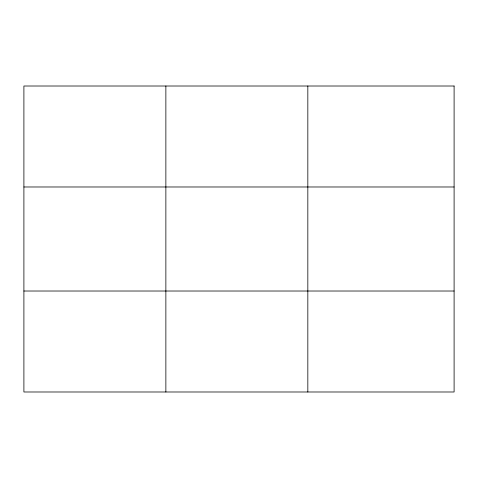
<?xml version="1.0" encoding="UTF-8"?>
<svg xmlns="http://www.w3.org/2000/svg" width="478" height="478" viewBox="0 0 478 478"><rect width="100%" height="100%" fill="white"/><g stroke="black" fill="none" stroke-linecap="round" stroke-linejoin="round"><path stroke-width="0.72" d="M165.866 391.99L165.866 86.01M307.832 391.99L307.832 86.01M23.9 186.982L454.1 186.982M23.9 291.018L454.1 291.018M454.1 86.01L454.1 391.99L23.9 391.99L23.9 86.01L454.1 86.01"/></g></svg>
